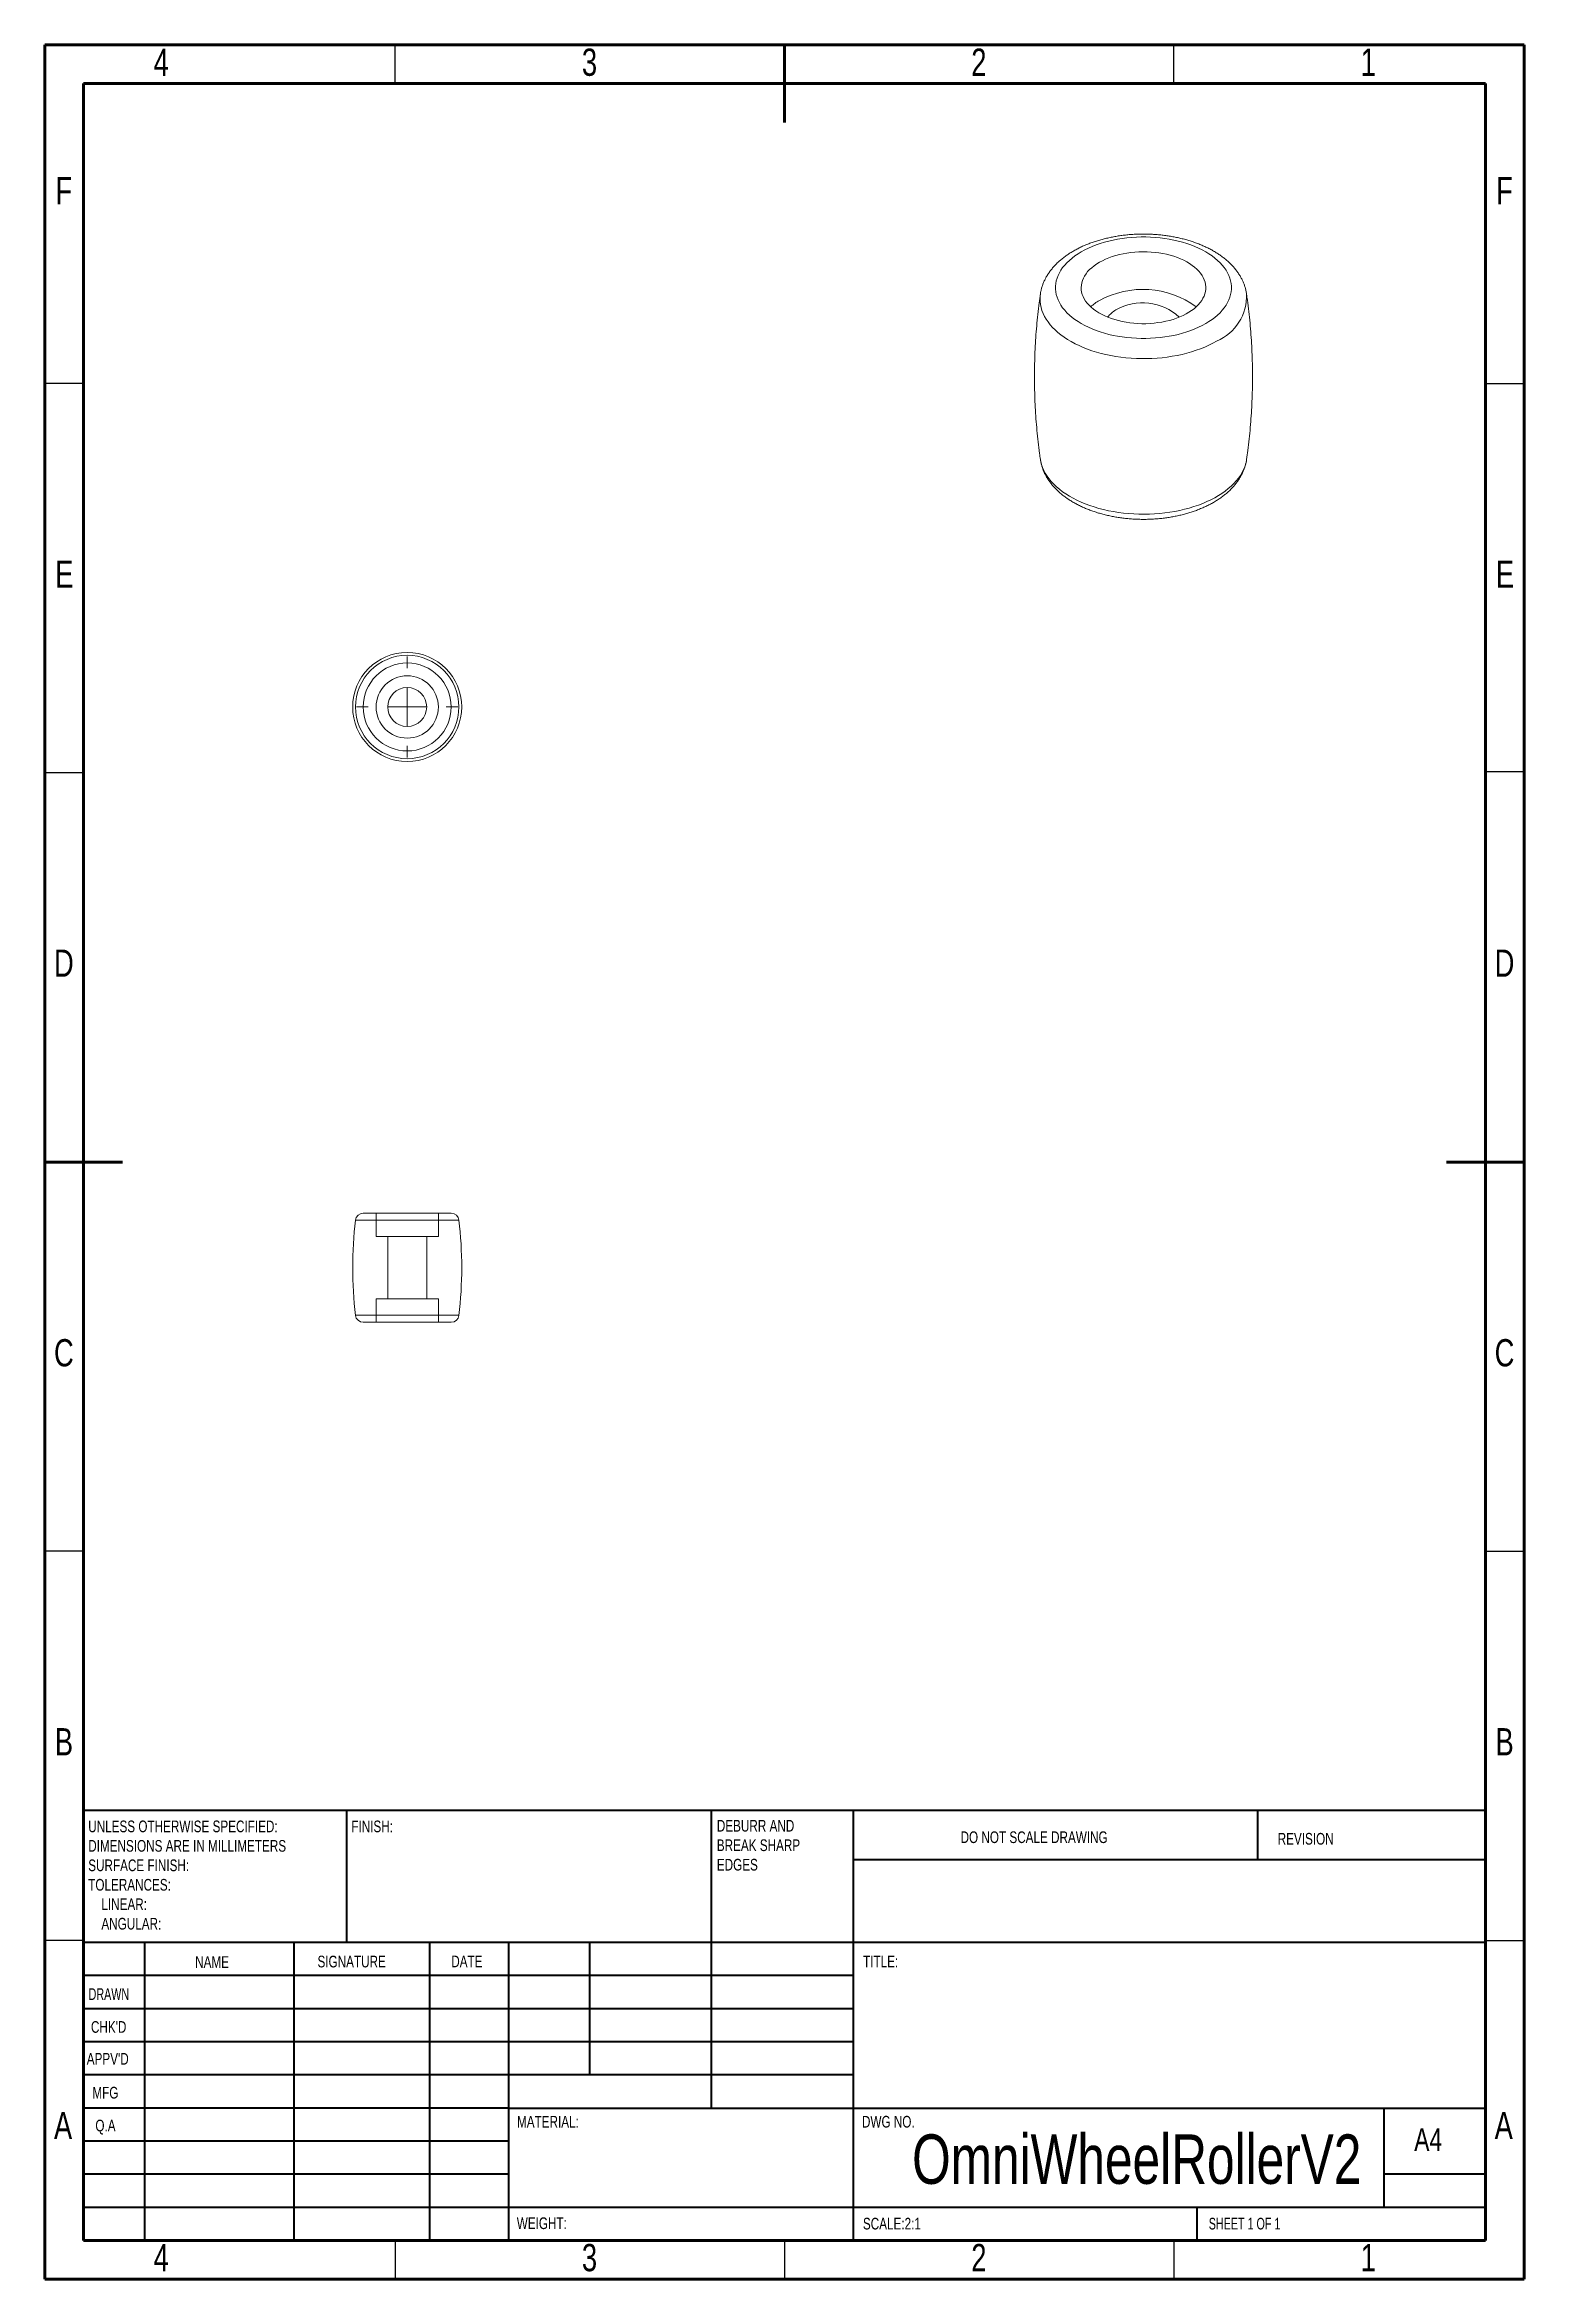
# Model space of a CAD drawing. Header units: millimetres. Extents: x 15 to 205, y 5 to 292.
import ezdxf

# ---------------------------------------------------------------- set-up
doc = ezdxf.new("R2010")
doc.units = ezdxf.units.MM
doc.styles.add('SLDTEXTSTYLE0', font='TXT', dxfattribs={"width": 0.75})
doc.styles.add('SLDTEXTSTYLE1', font='TXT', dxfattribs={"width": 0.686449})
doc.styles.add('SLDTEXTSTYLE2', font='TXT', dxfattribs={"width": 0.6875})

# ---------------------------------------------------------------- blocks, each defined once
blk = doc.blocks.new('SW_NOTE_0')
at = {"color": 0, "linetype": 'Continuous', "lineweight": 0, "char_height": 1.5, "attachment_point": 1, "style": 'SLDTEXTSTYLE0'}
for s, insert in [('UNLESS OTHERWISE SPECIFIED:', (0, 1.93)), ('DIMENSIONS ARE IN MILLIMETERS', (0, -0.57)), ('TOLERANCES:', (0, -5.57)), ('SURFACE FINISH:', (0, -3.07)), ('LINEAR:', (1.69, -8.07)), ('ANGULAR:', (1.69, -10.57))]:
    blk.add_mtext(s, dxfattribs=dict(at, insert=insert))
blk = doc.blocks.new('SW_NOTE_1')
at = {"color": 0, "linetype": 'Continuous', "lineweight": 0, "char_height": 1.5, "attachment_point": 1, "style": 'SLDTEXTSTYLE0'}
for s, insert in [('DEBURR AND', (0, 1.93)), ('BREAK SHARP', (0, -0.57)), ('EDGES', (0, -3.07))]:
    blk.add_mtext(s, dxfattribs=dict(at, insert=insert))
blk = doc.blocks.new('SW_CENTERMARKSYMBOL_0')
at = {"color": 0, "linetype": 'Continuous', "lineweight": 0}
for p, q in [((0, 5), (0, 6.5)), ((-5, 0), (-6.5, 0)), ((0, 0), (-2.5, 0)), ((0, 0), (0, 2.5)), ((0, 0), (0, -2.5)), ((0, 0), (2.5, 0)), ((5, 0), (6.5, 0)), ((0, -5), (0, -6.5))]:
    blk.add_line(p, q, dxfattribs=at)

msp = doc.modelspace()

# ---------------------------------------------------------------- linework, layer by layer
at = {"color": 7, "linetype": 'Continuous', "lineweight": 60}
for p, q in [((205, 292), (15, 292)), ((15, 292), (15, 5)), ((110, 282), (110, 292)), ((205, 5), (205, 292)), ((20, 287), (200, 287)), ((20, 10), (20, 287)), ((200, 287), (200, 10)), ((15, 148.5), (25, 148.5)), ((195, 148.5), (205, 148.5)), ((20, 10), (200, 10)), ((15, 5), (205, 5))]:
    msp.add_line(p, q, dxfattribs=at)
at = {"color": 7, "linetype": 'Continuous', "lineweight": 30}
for p, q in [((60, 287), (60, 292)), ((160, 287), (160, 292)), ((20, 248.5), (15, 248.5)), ((200, 248.5), (205, 248.5)), ((20, 198.5), (15, 198.5)), ((200, 198.65), (205, 198.65)), ((20, 98.5), (15, 98.5)), ((200, 98.5), (205, 98.5)), ((20, 48.5), (15, 48.5)), ((200, 48.5), (205, 48.5)), ((60, 10), (60, 5)), ((110, 10), (110, 5)), ((160, 10), (160, 5))]:
    msp.add_line(p, q, dxfattribs=at)
at = {"color": 7, "linetype": 'Continuous', "lineweight": 15}
for p, q in [((68.2, 141.04), (54.91, 141.04)), ((67.2, 141.92), (55.9, 141.92)), ((57.55, 141.92), (57.55, 138.92)), ((57.55, 141.92), (65.55, 141.92)), ((65.55, 138.92), (65.55, 141.92)), ((57.55, 138.92), (65.55, 138.92)), ((59.05, 138.92), (59.05, 130.92)), ((59.05, 138.92), (64.05, 138.92)), ((64.05, 130.92), (64.05, 138.92)), ((57.55, 130.92), (57.55, 127.92)), ((65.55, 130.92), (57.56, 130.92)), ((64.05, 130.92), (59.06, 130.92)), ((65.55, 127.92), (65.55, 130.92)), ((54.91, 128.81), (68.19, 128.81)), ((67.2, 127.92), (55.9, 127.92)), ((65.55, 127.92), (57.56, 127.92))]:
    msp.add_line(p, q, dxfattribs=at)
at = {"color": 7, "linetype": 'Continuous', "lineweight": 40}
for p, q in [((20, 65.25), (200, 65.25)), ((20, 65.25), (20, 10)), ((53.8, 48.25), (53.8, 65.25)), ((100.6, 65.25), (100.6, 27)), ((118.8, 65.25), (118.8, 10)), ((170.8, 58.88), (170.8, 65.25)), ((200, 58.88), (118.8, 58.88)), ((200, 48.25), (20, 48.25)), ((27.8, 48.25), (27.8, 10)), ((46.99, 48.25), (46.99, 10)), ((64.4, 48.25), (64.4, 10)), ((74.6, 10), (74.6, 48.25)), ((85, 31.25), (85, 48.25)), ((118.8, 44), (20, 44)), ((118.8, 39.75), (20, 39.75)), ((118.8, 35.5), (20, 35.5)), ((118.8, 31.25), (20, 31.25)), ((74.6, 27), (20, 27)), ((74.6, 27), (200, 27)), ((187, 14.25), (187, 27)), ((74.6, 22.75), (20, 22.75)), ((74.6, 18.5), (20, 18.5)), ((200, 18.5), (187, 18.5)), ((20, 14.25), (200, 14.25)), ((163, 10), (163, 14.25))]:
    msp.add_line(p, q, dxfattribs=at)
at = {"color": 7, "linetype": 'Continuous', "lineweight": 15, "flags": 128}
for points in [[(164.09, 256.18), (164.51, 256.43), (164.9, 256.7), (165.27, 256.98), (165.62, 257.28), (165.93, 257.58), (166.22, 257.89), (166.48, 258.21), (166.7, 258.54), (166.9, 258.87), (167.06, 259.22), (167.19, 259.56), (167.29, 259.91), (167.36, 260.26), (167.39, 260.61), (167.39, 260.97), (167.36, 261.32), (167.29, 261.67), (167.19, 262.02), (167.06, 262.36), (166.9, 262.7), (166.7, 263.04), (166.48, 263.37), (166.22, 263.69), (165.93, 264), (165.62, 264.3), (165.27, 264.59), (164.9, 264.88), (164.51, 265.15), (164.09, 265.4), (163.64, 265.64), (163.18, 265.87), (162.69, 266.09), (162.18, 266.29), (161.66, 266.47), (161.12, 266.63), (160.56, 266.78), (159.99, 266.91), (159.41, 267.02), (158.82, 267.12), (158.23, 267.2), (157.62, 267.25), (157.01, 267.29), (156.4, 267.31), (155.79, 267.31), (155.18, 267.29), (154.57, 267.25), (153.97, 267.2), (153.37, 267.12), (152.78, 267.02), (152.2, 266.91), (151.63, 266.78), (151.08, 266.63), (150.54, 266.47), (150.01, 266.29), (149.51, 266.09), (149.02, 265.87), (148.55, 265.64), (148.11, 265.4), (147.69, 265.15), (147.29, 264.88), (146.92, 264.59), (146.58, 264.3), (146.26, 264), (145.98, 263.69), (145.72, 263.37), (145.49, 263.04), (145.3, 262.7), (145.13, 262.36), (145, 262.02), (144.9, 261.67), (144.84, 261.32), (144.8, 260.97), (144.8, 260.61), (144.84, 260.26), (144.9, 259.91), (145, 259.56), (145.13, 259.22), (145.3, 258.87), (145.49, 258.54), (145.72, 258.21), (145.98, 257.89), (146.26, 257.58), (146.58, 257.28), (146.92, 256.98), (147.29, 256.7), (147.69, 256.43), (148.11, 256.18), (148.55, 255.93), (149.02, 255.71), (149.51, 255.49), (150.01, 255.29), (150.54, 255.11), (151.08, 254.95), (151.63, 254.8), (152.2, 254.67), (152.78, 254.55), (153.37, 254.46), (153.97, 254.38), (154.57, 254.33), (155.18, 254.29), (155.79, 254.27), (156.4, 254.27), (157.01, 254.29), (157.62, 254.33), (158.23, 254.38), (158.82, 254.46), (159.41, 254.55), (159.99, 254.67), (160.56, 254.8), (161.12, 254.95), (161.66, 255.11), (162.18, 255.29), (162.69, 255.49), (163.18, 255.71), (163.64, 255.93), (164.09, 256.18)], [(150.44, 264.06), (150.09, 263.84), (149.76, 263.61), (149.45, 263.36), (149.18, 263.11), (148.93, 262.85), (148.72, 262.57), (148.53, 262.29), (148.38, 262.01), (148.26, 261.72), (148.17, 261.42), (148.12, 261.13), (148.1, 260.83), (148.11, 260.53), (148.16, 260.23), (148.24, 259.93), (148.35, 259.64), (148.49, 259.36), (148.67, 259.07), (148.88, 258.8), (149.12, 258.53), (149.38, 258.28), (149.68, 258.03), (150, 257.8), (150.35, 257.58), (150.72, 257.37), (151.12, 257.18), (151.53, 257), (151.97, 256.83), (152.42, 256.69), (152.89, 256.56), (153.37, 256.45), (153.86, 256.36), (154.36, 256.28), (154.87, 256.23), (155.39, 256.19), (155.9, 256.17), (156.42, 256.17), (156.94, 256.2), (157.45, 256.24), (157.96, 256.3), (158.46, 256.38), (158.95, 256.47), (159.43, 256.59), (159.89, 256.72), (160.34, 256.87), (160.77, 257.04), (161.18, 257.22), (161.57, 257.42), (161.93, 257.63), (162.28, 257.86), (162.59, 258.09), (162.88, 258.34), (163.14, 258.6), (163.37, 258.87), (163.57, 259.14), (163.74, 259.43), (163.88, 259.71), (163.98, 260.01), (164.05, 260.3), (164.09, 260.6), (164.09, 260.9), (164.07, 261.2), (164, 261.5), (163.91, 261.79), (163.78, 262.08), (163.62, 262.37), (163.42, 262.64), (163.2, 262.91), (162.95, 263.17), (162.67, 263.42), (162.36, 263.66), (162.02, 263.89), (161.66, 264.11), (161.28, 264.31), (160.87, 264.49), (160.45, 264.67), (160, 264.82), (159.54, 264.96), (159.07, 265.08), (158.58, 265.18), (158.08, 265.26), (157.58, 265.33), (157.07, 265.37), (156.55, 265.4), (156.03, 265.41), (155.51, 265.4), (155, 265.36), (154.49, 265.31), (153.98, 265.24), (153.49, 265.16), (153.01, 265.05), (152.53, 264.92), (152.08, 264.78), (151.64, 264.62), (151.22, 264.45), (150.82, 264.26), (150.44, 264.06)], [(165.49, 253.92), (165.01, 253.66), (164.5, 253.41), (163.97, 253.17), (163.43, 252.95), (162.86, 252.75), (162.28, 252.56), (161.68, 252.39), (161.07, 252.23), (160.44, 252.1), (159.8, 251.98), (159.16, 251.88), (158.5, 251.8), (157.85, 251.74), (157.18, 251.7), (156.51, 251.68), (155.85, 251.68), (155.18, 251.7), (154.52, 251.73), (153.85, 251.79), (153.2, 251.86), (152.55, 251.96), (151.91, 252.07), (151.28, 252.2), (150.67, 252.35), (150.07, 252.51), (149.48, 252.7), (148.91, 252.9), (148.36, 253.11), (147.82, 253.35), (147.31, 253.59), (146.82, 253.86), (146.36, 254.13), (145.91, 254.42), (145.5, 254.72), (145.11, 255.04), (144.75, 255.36), (144.42, 255.69), (144.11, 256.04), (143.84, 256.39), (143.6, 256.75), (143.39, 257.11), (143.21, 257.49), (143.06, 257.86), (142.95, 258.24), (142.87, 258.62), (142.83, 259.01), (142.81, 259.39), (142.83, 259.78), (142.86, 259.99)], [(142.86, 238.73), (142.91, 238.46), (143, 238.07), (143.13, 237.7), (143.29, 237.32), (143.49, 236.95), (143.71, 236.59), (143.97, 236.24), (144.26, 235.89), (144.58, 235.55), (144.93, 235.22), (145.3, 234.9), (145.7, 234.59), (146.13, 234.3), (146.59, 234.01), (147.06, 233.75), (147.56, 233.49), (148.09, 233.25), (148.63, 233.03), (149.19, 232.82), (149.77, 232.63), (150.37, 232.45), (150.97, 232.29), (151.6, 232.15), (152.23, 232.03), (152.87, 231.93), (153.53, 231.84), (154.18, 231.78), (154.85, 231.73), (155.51, 231.71), (156.18, 231.7), (156.85, 231.71), (157.51, 231.74), (158.18, 231.79), (158.83, 231.86), (159.48, 231.95), (160.12, 232.06), (160.75, 232.19), (161.37, 232.33), (161.98, 232.49), (162.57, 232.67), (163.15, 232.87), (163.7, 233.08), (164.24, 233.31), (164.76, 233.55), (165.25, 233.81), (165.72, 234.08), (166.17, 234.37), (166.59, 234.67), (166.99, 234.98), (167.36, 235.3), (167.7, 235.63), (168.01, 235.97), (168.29, 236.32), (168.54, 236.68), (168.76, 237.05), (168.94, 237.42), (169.1, 237.79), (169.22, 238.17), (169.31, 238.55), (169.34, 238.73)]]:
    msp.add_lwpolyline(points, dxfattribs=at)
at = {"color": 7, "linetype": 'Continuous', "lineweight": 15}
for radius in [7, 6.64, 6.64, 5.65, 5.65, 4, 4, 4, 4, 2.5, 2.5]:
    msp.add_circle((61.55, 206.94), radius, dxfattribs=at)
for centre, radius, start, end in [((153.52, 253.72), 6.25, 119.5675, 132.3403), ((156.01, 248.87), 11.7, 54.0564, 118.4369), ((156, 251.89), 6.95, 47.4747, 119.6609), ((163.03, 259.74), 6.31, 292.9769, 2.2892), ((154.23, 254.91), 3.45, 118.8262, 142.3986), ((107.05, 134.92), 52.5, 173.3096, 186.6904), ((55.9, 140.92), 1, 90, 173.3096), ((67.2, 140.92), 1, 6.6904, 90), ((16.05, 134.92), 52.5, 353.3096, 6.6904), ((55.9, 128.92), 1, 186.6904, 270), ((67.2, 128.92), 1, 270, 353.3096)]:
    msp.add_arc(centre, radius, start, end, dxfattribs=at)
for points, knots in [([(169.33, 259.99), (169.32, 260.07), (169.29, 260.28), (169.21, 260.63), (169.09, 261.03), (168.94, 261.43), (168.76, 261.82), (168.56, 262.21), (168.32, 262.59), (168.06, 262.97), (167.76, 263.33), (167.44, 263.69), (167.1, 264.03), (166.72, 264.37), (166.32, 264.69), (165.9, 264.99), (165.45, 265.29), (164.98, 265.57), (164.49, 265.83), (163.98, 266.07), (163.46, 266.3), (162.92, 266.52), (162.36, 266.71), (161.79, 266.89), (161.21, 267.05), (160.62, 267.19), (160.02, 267.32), (159.41, 267.42), (158.8, 267.51), (158.18, 267.58), (157.55, 267.63), (156.93, 267.67), (156.3, 267.68), (155.67, 267.68), (155.04, 267.66), (154.41, 267.62), (153.79, 267.56), (153.17, 267.48), (152.56, 267.39), (151.95, 267.27), (151.36, 267.14), (150.77, 266.99), (150.19, 266.83), (149.63, 266.64), (149.08, 266.44), (148.54, 266.22), (148.02, 265.99), (147.52, 265.73), (147.04, 265.46), (146.57, 265.18), (146.13, 264.87), (145.7, 264.56), (145.31, 264.22), (144.94, 263.88), (144.59, 263.52), (144.28, 263.14), (143.99, 262.76), (143.73, 262.37), (143.51, 261.97), (143.31, 261.57), (143.15, 261.16), (143.02, 260.75), (142.92, 260.36), (142.88, 260.1), (142.86, 259.99)], [0, 0, 0, 0, 0.008213, 0.023051, 0.037965, 0.052989, 0.068152, 0.083477, 0.098983, 0.114679, 0.130565, 0.146635, 0.162873, 0.179257, 0.19576, 0.212356, 0.229018, 0.245721, 0.262445, 0.27917, 0.295885, 0.31258, 0.329253, 0.3459, 0.362521, 0.379117, 0.395688, 0.412238, 0.428769, 0.445284, 0.461787, 0.478281, 0.49477, 0.511258, 0.527747, 0.544242, 0.560745, 0.57726, 0.593791, 0.610343, 0.626917, 0.643518, 0.660148, 0.67681, 0.693507, 0.710237, 0.727001, 0.743796, 0.760616, 0.777454, 0.794292, 0.811111, 0.827888, 0.844595, 0.861201, 0.877676, 0.893992, 0.910123, 0.926055, 0.941781, 0.957305, 0.972638, 0.987802, 1, 1, 1, 1]), ([(142.86, 259.98), (142.81, 259.6), (142.68, 258.73), (142.52, 257.36), (142.38, 255.88), (142.26, 254.39), (142.18, 252.9), (142.12, 251.4), (142.09, 249.91), (142.1, 248.41), (142.13, 246.92), (142.2, 245.43), (142.29, 243.95), (142.41, 242.46), (142.56, 240.99), (142.71, 239.74), (142.82, 238.99), (142.86, 238.73)], [0, 0, 0, 0, 0.054324, 0.124296, 0.194291, 0.264297, 0.334303, 0.404298, 0.474272, 0.544213, 0.614112, 0.683956, 0.753734, 0.823436, 0.893051, 0.96257, 1, 1, 1, 1]), ([(169.33, 238.73), (169.39, 239.11), (169.51, 239.99), (169.67, 241.36), (169.82, 242.84), (169.93, 244.33), (170.02, 245.82), (170.07, 247.31), (170.1, 248.81), (170.1, 250.3), (170.06, 251.79), (170, 253.28), (169.91, 254.77), (169.78, 256.25), (169.63, 257.73), (169.48, 258.97), (169.37, 259.72), (169.33, 259.98)], [0, 0, 0, 0, 0.0543259, 0.1242988, 0.1942945, 0.2643013, 0.3343078, 0.4043033, 0.4742772, 0.5442193, 0.6141189, 0.683963, 0.7537415, 0.8234441, 0.8930603, 0.9625793, 1, 1, 1, 1]), ([(142.86, 238.73), (142.86, 238.7), (142.88, 238.54), (142.95, 238.25), (143.05, 237.84), (143.19, 237.44), (143.36, 237.04), (143.55, 236.65), (143.78, 236.27), (144.03, 235.89), (144.31, 235.53), (144.62, 235.17), (144.96, 234.82), (145.32, 234.48), (145.71, 234.15), (146.13, 233.84), (146.57, 233.54), (147.03, 233.26), (147.51, 232.99), (148.01, 232.74), (148.53, 232.5), (149.06, 232.28), (149.61, 232.08), (150.18, 231.89), (150.75, 231.73), (151.34, 231.58), (151.94, 231.45), (152.54, 231.33), (153.15, 231.24), (153.77, 231.16), (154.4, 231.1), (155.02, 231.06), (155.65, 231.04), (156.28, 231.03), (156.91, 231.05), (157.54, 231.08), (158.16, 231.13), (158.78, 231.2), (159.4, 231.29), (160.01, 231.4), (160.61, 231.52), (161.2, 231.66), (161.78, 231.82), (162.35, 232), (162.9, 232.19), (163.44, 232.41), (163.97, 232.64), (164.47, 232.88), (164.84, 233.07), (165.04, 233.19), (165.09, 233.22)], [0, 0, 0, 0, 0.003317, 0.022859, 0.042484, 0.062236, 0.082157, 0.102282, 0.122636, 0.143238, 0.164091, 0.185192, 0.206524, 0.228059, 0.249767, 0.271611, 0.293555, 0.315565, 0.337613, 0.359673, 0.381723, 0.403753, 0.425754, 0.447722, 0.469655, 0.491554, 0.513421, 0.535258, 0.557069, 0.578857, 0.600627, 0.622384, 0.644132, 0.665877, 0.687622, 0.709372, 0.731132, 0.752906, 0.774699, 0.796516, 0.818362, 0.840242, 0.862158, 0.884116, 0.906118, 0.928165, 0.950256, 0.972391, 0.993343, 1, 1, 1, 1]), ([(165.09, 233.22), (165.17, 233.27), (165.41, 233.41), (165.8, 233.66), (166.24, 233.96), (166.65, 234.29), (167.04, 234.63), (167.4, 234.98), (167.73, 235.34), (168.03, 235.72), (168.31, 236.1), (168.55, 236.5), (168.77, 236.9), (168.95, 237.31), (169.1, 237.72), (169.22, 238.13), (169.3, 238.47), (169.32, 238.67), (169.33, 238.73)], [0, 0, 0, 0, 0.037385, 0.106923, 0.176492, 0.245947, 0.315184, 0.384084, 0.45252, 0.520365, 0.587507, 0.65386, 0.719374, 0.784036, 0.847877, 0.910963, 0.973391, 1, 1, 1, 1])]:
    msp.add_open_spline(points, degree=3, knots=knots, dxfattribs=at)

# ---------------------------------------------------------------- block references
at = {"color": 7, "linetype": 'Continuous', "lineweight": 0}
for name, p in [('SW_CENTERMARKSYMBOL_0', (61.55, 206.94)), ('SW_NOTE_0', (20.59, 61.99)), ('SW_NOTE_1', (101.31, 62.07))]:
    msp.add_blockref(name, p, dxfattribs=at)

# ---------------------------------------------------------------- texts
for s, insert, char_height, attachment_point, style in [('4', (29.96, 291.5), 3.5, 2, 'SLDTEXTSTYLE0'), ('3', (84.96, 291.5), 3.5, 2, 'SLDTEXTSTYLE0'), ('2', (134.96, 291.5), 3.5, 2, 'SLDTEXTSTYLE0'), ('1', (184.96, 291.5), 3.5, 2, 'SLDTEXTSTYLE0'), ('F', (17.46, 275), 3.5, 2, 'SLDTEXTSTYLE0'), ('F', (202.46, 275), 3.5, 2, 'SLDTEXTSTYLE0'), ('E', (17.51, 225.75), 3.5, 2, 'SLDTEXTSTYLE0'), ('E', (202.51, 225.75), 3.5, 2, 'SLDTEXTSTYLE0'), ('D', (17.46, 175.79), 3.5, 2, 'SLDTEXTSTYLE0'), ('D', (202.46, 175.79), 3.5, 2, 'SLDTEXTSTYLE0'), ('C', (17.46, 125.75), 3.5, 2, 'SLDTEXTSTYLE0'), ('C', (202.46, 125.75), 3.5, 2, 'SLDTEXTSTYLE0'), ('B', (17.47, 75.79), 3.5, 2, 'SLDTEXTSTYLE0'), ('B', (202.47, 75.79), 3.5, 2, 'SLDTEXTSTYLE0'), ('FINISH:', (54.37, 63.92), 1.5, 1, 'SLDTEXTSTYLE0'), ('DO NOT SCALE DRAWING', (132.61, 62.53), 1.5, 1, 'SLDTEXTSTYLE0'), ('REVISION', (173.33, 62.33), 1.5, 1, 'SLDTEXTSTYLE0'), ('NAME', (34.32, 46.5), 1.5, 1, 'SLDTEXTSTYLE0'), ('SIGNATURE', (50.03, 46.56), 1.5, 1, 'SLDTEXTSTYLE0'), ('DATE', (67.21, 46.58), 1.5, 1, 'SLDTEXTSTYLE0'), ('TITLE:', (120.09, 46.58), 1.5, 1, 'SLDTEXTSTYLE0'), ('DRAWN', (20.64, 42.38), 1.5, 1, 'SLDTEXTSTYLE1'), ("CHK'D", (20.94, 38.16), 1.5, 1, 'SLDTEXTSTYLE0'), ("APPV'D", (20.4, 34.07), 1.5, 1, 'SLDTEXTSTYLE0'), ('MFG', (21.12, 29.72), 1.5, 1, 'SLDTEXTSTYLE0'), ('A', (17.36, 26.5), 3.5, 2, 'SLDTEXTSTYLE0'), ('MATERIAL:', (75.65, 25.99), 1.5, 1, 'SLDTEXTSTYLE0'), ('DWG NO.', (119.95, 25.99), 1.5, 1, 'SLDTEXTSTYLE0'), ('A', (202.36, 26.5), 3.5, 2, 'SLDTEXTSTYLE0'), ('Q.A', (21.51, 25.5), 1.5, 1, 'SLDTEXTSTYLE0'), ('OmniWheelRollerV2', (155.23, 23.61), 6.35, 2, 'SLDTEXTSTYLE0'), ('A4', (190.87, 24.41), 2.91, 1, 'SLDTEXTSTYLE0'), ('WEIGHT:', (75.62, 12.95), 1.499, 1, 'SLDTEXTSTYLE0'), ('SCALE:2:1', (120.07, 12.9), 1.5, 1, 'SLDTEXTSTYLE0'), ('SHEET 1 OF 1', (164.48, 12.9), 1.5, 1, 'SLDTEXTSTYLE2'), ('4', (29.96, 9.54), 3.5, 2, 'SLDTEXTSTYLE0'), ('3', (84.96, 9.54), 3.5, 2, 'SLDTEXTSTYLE0'), ('2', (134.96, 9.54), 3.5, 2, 'SLDTEXTSTYLE0'), ('1', (184.96, 9.54), 3.5, 2, 'SLDTEXTSTYLE0')]:
    msp.add_mtext(s, dxfattribs=dict(at, insert=insert, char_height=char_height, attachment_point=attachment_point, style=style))

doc.saveas('drawing.dxf')
